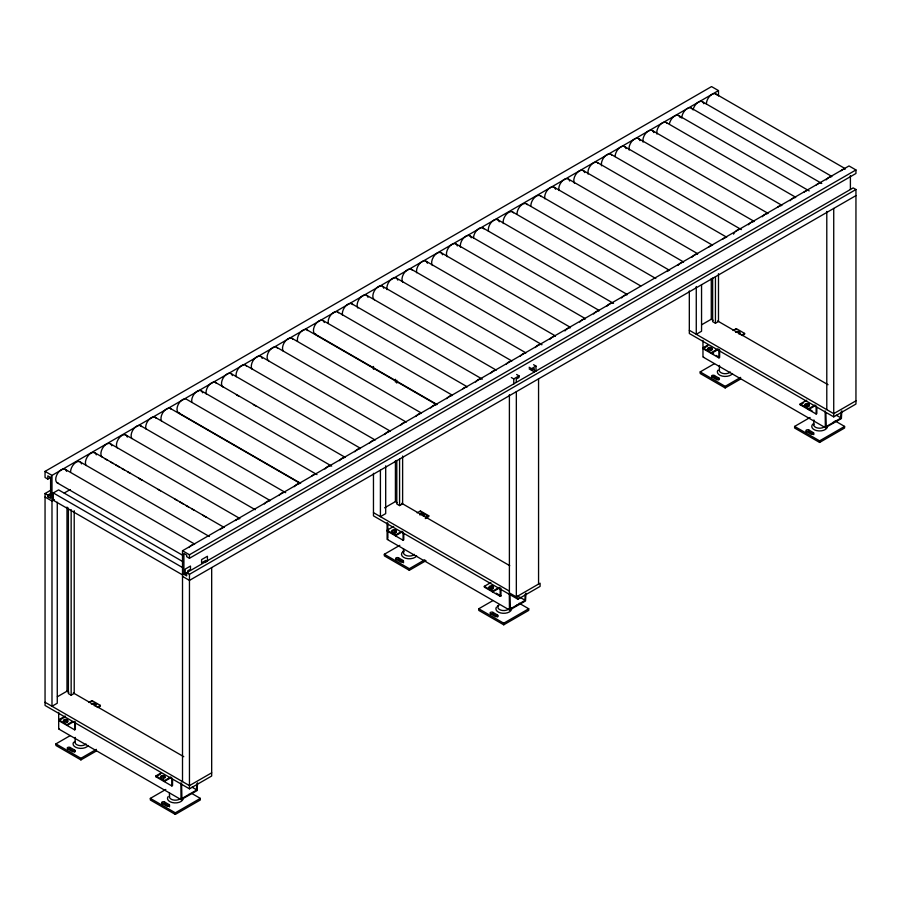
<?xml version="1.0" encoding="UTF-8"?>
<svg xmlns="http://www.w3.org/2000/svg" width="901" height="901" viewBox="0 0 901 901"><rect width="100%" height="100%" fill="white"/><g stroke="black" fill="none" stroke-linecap="round" stroke-linejoin="round"><path stroke-width="1.35" d="M182.509 781.629L182.509 550.748L849.012 165.942L855.95 169.951L855.95 173.476L189.458 558.271L186.676 556.672L186.676 555.061L183.905 553.462L183.905 574.309L186.676 575.908L186.676 572.698L189.458 574.309L855.95 189.514L855.95 404.042L833.729 416.87L689.321 333.494L689.321 290.933M850.398 189.514L850.398 175.616M75.222 737.378L75.02 742.266M719.494 365.412L719.291 370.3M813.918 419.922L813.716 424.81M51.481 476.967L47.832 479.084L45.05 477.474L45.05 471.381L711.542 86.586L718.491 90.596L718.491 95.99M45.05 471.381L51.988 475.39L718.491 90.596M211.679 567.574L211.679 776.009L189.458 788.837L45.05 705.46L45.05 493.511L51.143 489.986M45.05 493.511L47.832 495.111L51.481 493.005M182.779 575.052L53.294 500.292L53.294 492.926L58.576 489.885L183.218 561.852M47.832 495.111L47.832 496.721L51.481 494.604M64.219 493.038L70.233 489.558M54.432 499.638L51.988 501.035L45.05 497.037M182.509 550.748L189.458 554.746L855.95 169.951M511.34 377.53L513.761 378.916L519.044 375.875L519.044 377.474L516.262 379.073L516.262 382.283M529.124 367.259L531.545 368.655L535.982 366.099L535.982 371.212M529.124 368.869L531.545 370.255L534.316 368.655L534.316 371.865L531.894 370.469M183.905 574.309L853.168 187.904L855.95 189.514M855.95 195.607L189.458 580.402L182.509 576.392M57.371 696.755L66.989 691.191L68.848 692.261M384.581 507.837L395.415 501.587L397.262 502.657M701.642 324.777L711.272 319.224L713.119 320.294M68.386 508.051L68.386 693.601L71.156 695.2L74.209 693.443L74.209 510.709M396.8 460.411L396.8 503.986L399.571 505.596L402.623 503.828L402.623 456.041M712.657 278.049L712.657 321.634L715.439 323.234L718.491 321.466L718.491 273.679M65.232 716.047L58.689 719.82L67.023 724.629L72.474 721.487M88.737 702.476L92.015 700.584L100.349 705.393L100.349 706.193L98.029 707.533M393.658 526.432L387.103 530.216L395.438 535.025L395.438 535.825L402.387 531.815M417.163 512.86L420.429 510.968L428.763 515.777L428.763 516.588L425.295 518.593M708.423 344.7L702.971 347.854L713.682 354.037M733.02 330.498L736.297 328.617L744.62 333.426L744.62 334.226L742.311 335.555M64.478 717.286L58.689 720.62L74.659 729.844L75.357 729.438L75.357 721.881M707.6 345.984L702.971 348.653L718.93 357.877L719.629 357.472L719.629 349.915M97.071 707.285L100.349 705.393M401.981 531.241L394.751 535.419L394.751 530.081M425.486 517.67L428.763 515.777M710.607 353.068L717.849 348.878M741.354 335.307L744.62 333.426M387.103 531.016L403.074 540.228L403.772 539.834L403.772 533.538M96.384 750.972L80.91 759.903L55.918 745.476L55.918 743.877L70.199 735.621M425.993 560.681L409.324 570.299L384.333 555.861L384.333 554.261L399.807 545.33M740.656 379.006L725.181 387.937L700.19 373.51L700.19 371.899L714.47 363.655M55.918 743.877L80.91 758.304L96.384 749.373M384.333 554.261L409.324 568.689L424.799 559.758M700.19 371.899L725.181 386.338L740.656 377.395M172.553 779.264L172.553 785.559L171.854 785.954L155.884 776.741L155.884 775.941L161.347 772.788M500.967 588.387L500.967 595.944L500.269 596.349L484.31 587.125L484.31 586.326L490.854 582.553M816.824 407.286L816.824 413.593L816.137 413.987L800.167 404.774L800.167 403.963L806.71 400.19M155.884 776.741L160.513 774.072M800.167 404.774L803.636 402.77M170.762 776.966L163.52 781.144L163.52 775.806M499.188 587.362L491.946 591.54L491.946 586.191M807.803 409.178L815.045 405M171.156 777.54L164.219 781.55L164.219 780.75L155.884 775.941M499.672 587.891L492.633 591.934L492.633 591.135L484.31 586.326M815.439 405.574L808.501 409.583L808.501 408.784L800.167 403.963M191.992 793.578L200.326 798.387L200.326 799.987L175.323 814.414L150.332 799.987L150.332 798.387L165.807 789.456M519.213 603.276L528.741 608.772L528.741 610.382L503.749 624.81L478.746 610.382L478.746 608.772L493.038 600.528M835.081 420.913L844.597 426.421L844.597 428.02L819.606 442.447L794.614 428.02L794.614 426.421L810.078 417.478M211.679 772.81L189.458 785.627L45.05 702.262M509.392 394.706L509.392 592.903L516.341 596.913L540.093 583.195L540.093 586.405L517.872 599.233L373.465 515.856L373.465 473.295M855.95 400.832L833.729 413.66L689.321 330.284M150.332 798.387L175.323 812.815L200.326 798.387M478.746 608.772L503.749 623.21L528.741 608.772M794.614 426.421L819.606 440.848L844.597 426.421M703.658 357.066L702.971 356.773L702.971 340.387M387.802 539.429L387.103 539.035L387.103 522.749M59.387 729.044L58.7 728.74L58.689 712.364M718.502 349.363L711.294 353.462L711.294 352.663M74.31 721.329L67.023 725.429L67.023 724.629M703.242 357.145L825.361 427.671L841.388 418.582L841.816 410.811M825.361 427.671L825.158 410.935M387.317 539.485L509.572 610.056L525.531 600.944L525.959 593.173M58.892 729.089L181.157 799.671L197.116 790.56L197.544 782.789M715.856 93.986L845.172 168.645M702.352 101.678L831.657 176.337M691.236 108.097L821.757 183.444A7.85 4.539 -60 0 0 816.396 184.885M678.69 115.553L809.211 190.911M666.244 122.525L795.56 197.184M652.358 130.544L781.674 205.191M638.471 138.551L767.787 213.21M624.584 146.57L753.9 221.229M610.855 154.251L741.377 229.609M597.386 162.552L726.702 237.211M583.251 170.548L712.556 245.207M568.238 178.972L697.543 253.631M554.149 187.239L683.454 261.898M540.341 195.731L669.646 270.39M526.499 203.851L655.815 278.51M717.613 320.97L828.042 384.716M512.635 211.994L640.746 285.955M497.78 219.743L627.096 294.402M836.286 415.203L841.129 417.996M716.058 355.411L718.435 356.785M809.684 409.471L812.071 410.845M483.015 228.021L613.536 303.367M718.93 378.116A1.723 0.991 0 0 1 718.93 379.524A1.723 0.991 0 0 1 716.509 379.524L711.993 376.911A1.723 0.991 0 0 1 711.993 375.514A1.723 0.991 0 0 1 714.425 375.514L718.93 378.116L718.93 379.715L714.425 377.114A1.723 0.991 0 0 0 711.993 377.114M813.355 432.626A1.723 0.991 0 0 1 813.355 434.034A1.723 0.991 0 0 1 810.923 434.034L806.418 431.421A1.723 0.991 0 0 1 806.418 430.025A1.723 0.991 0 0 1 808.839 430.025L813.355 432.626L813.355 434.237A1.723 0.991 0 0 1 813.806 434.676M469.793 235.769L599.109 310.428M805.967 432.075A1.723 0.991 0 0 1 808.839 431.624L813.355 434.237M455.917 243.901L585.233 318.56M441.118 252.719L570.434 327.378M425.982 261.211L555.298 335.87M411.453 269.331L541.974 344.689A7.85 4.539 -60 0 0 535.273 347.538M396.35 278.071L525.666 352.73M533.561 364.702L535.982 366.099M382.317 286.18L511.622 360.839M516.622 374.478L519.044 375.875M366.594 295.258L495.899 369.917M351.807 303.783L482.328 379.141M337.627 311.971L466.943 386.63M322.907 320.474L452.223 395.134M315.046 334.08L437.109 404.549M306.836 329.755L436.152 404.414M291.98 338.325L421.296 412.985M276.573 347.223L405.889 421.882M260.761 356.357L390.077 431.016M245.511 365.164L374.827 439.812M230.983 373.543L360.299 448.202M215.519 382.475L344.824 457.134M236.422 394.829L238.844 396.215M253.339 404.594L255.76 405.991M422.817 513.153L420.429 511.779L420.429 510.968M425.193 514.527L427.57 515.901M401.756 503.321L509.752 565.682M201.171 390.752L331.692 466.11M316.983 474.602L186.462 399.256A7.85 4.539 -60 0 0 178.128 404.695A7.85 4.539 -60 0 0 179.761 413.21M373.465 512.646L509.38 591.112M519.213 596.867L525.272 600.359M496.203 593.196L500.967 595.944M178.612 412.861L300.664 483.33M170.447 408.491L299.763 483.15M155.163 417.321L285.685 492.678M403.074 560.478A1.723 0.991 0 0 1 403.074 561.875A1.723 0.991 0 0 1 400.652 561.875L396.136 559.273A1.723 0.991 0 0 1 396.136 557.865A1.723 0.991 0 0 1 398.569 557.865L403.074 560.478L403.074 562.078A1.723 0.991 0 0 1 403.58 562.776M497.498 614.989A1.723 0.991 0 0 1 497.498 616.385A1.723 0.991 0 0 1 495.066 616.385L490.549 613.784A1.723 0.991 0 0 1 490.549 612.387A1.723 0.991 0 0 1 492.982 612.387L497.498 614.989L497.498 616.588A1.723 0.991 0 0 1 497.769 616.802M395.685 559.915A1.723 0.991 0 0 1 398.569 559.476L403.074 562.078M490.549 613.986A1.723 0.991 0 0 1 492.982 613.986L497.498 616.588M140.59 425.734L269.906 500.393M125.926 435.059L255.231 509.718M110.373 443.743L239.677 518.402M94.875 452.786L224.191 527.445M104.933 458.744L107.343 460.141M110.969 462.224L113.391 463.621M115.812 465.017L119.439 467.112M121.849 468.509L124.27 469.905M127.897 472L130.307 473.397M138.765 478.273L142.392 480.368M158.103 489.446L160.524 490.831M175.031 499.21L177.441 500.607M179.862 502.003L183.489 504.098M185.899 505.484L188.32 506.88M191.947 508.975L194.357 510.371M202.826 515.259L206.453 517.354M80.065 461.853L209.37 536.512M65.199 469.331L194.503 543.99M57.337 482.936L183.027 555.5M53.294 492.926L182.779 567.686M47.832 496.721L50.602 498.321L50.602 477.474L47.832 475.874L47.832 479.084M94.391 702.757L96.779 704.132M73.33 692.937L183.759 756.694M192.014 787.17L196.846 789.963M74.659 750.082A1.723 0.991 0 0 1 74.659 751.49A1.723 0.991 0 0 1 72.226 751.49L67.721 748.877A1.723 0.991 0 0 1 67.721 747.481A1.723 0.991 0 0 1 70.143 747.481L74.659 750.082L74.659 751.693A1.723 0.991 0 0 1 74.929 751.896M169.084 804.593A1.723 0.991 0 0 1 169.084 806.001A1.723 0.991 0 0 1 166.651 806.001L162.135 803.399A1.723 0.991 0 0 1 162.135 801.991A1.723 0.991 0 0 1 164.568 801.991L169.084 804.593L169.084 806.204A1.723 0.991 0 0 1 169.579 806.902M67.721 749.08A1.723 0.991 0 0 1 70.143 749.08L74.659 751.693M161.696 804.041A1.723 0.991 0 0 1 164.568 803.591L169.084 806.204M500.066 587.88L500.269 596.349M509.448 609.977L509.302 593.297M181.022 799.592L180.887 782.901M387.892 538.179L387.802 523.132M403.051 532.018L403.074 540.228M816.126 405.867L816.137 413.987M841.129 411.847L840.61 418.267L826.285 426.511L825.857 412.658M833.729 208.435L833.729 416.87M826.791 211.453L826.791 409.651M819.606 440.848L819.606 442.447M808.839 430.025L808.839 431.624M808.501 403.738L808.501 406.261M807.803 403.839L807.803 406.509M736.297 328.617L736.297 329.417M725.181 386.338L725.181 387.937M718.93 349.858L718.93 357.877M715.439 276.844L715.439 323.234M714.425 375.514L714.425 377.114M711.272 278.454L711.272 319.224M711.294 347.628L711.294 350.14M710.607 347.718L710.607 350.388M701.552 284.862L701.552 331.253L696.27 334.294L696.27 286.507M538.561 378.848L538.561 584.085M531.545 368.655L531.545 370.255M525.272 594.21L524.844 600.539L510.338 608.873L509.989 593.68M517.872 596.023L517.872 599.233M516.341 391.676L516.341 596.913M513.761 378.916L513.761 384.04M503.749 623.21L503.749 624.81M492.982 612.387L492.982 613.986M409.324 568.689L409.324 570.299M403.434 548.653L403.434 552.662M399.571 459.206L399.571 505.596M398.569 557.865L398.569 559.476M396.8 380.29L396.8 383.105M395.415 379.287L395.415 382.103M395.415 460.816L395.415 501.587M385.696 465.817L385.696 513.604L380.413 516.656L380.413 470.266M373.465 366.459L373.465 369.275M207.421 561.165L207.421 556.266L201.587 559.622L201.587 562.832L205.755 560.433L205.755 562.562M196.846 783.825L196.418 790.154L181.923 798.477L181.574 783.284M189.458 554.746L189.458 558.271M189.458 574.309L189.458 788.837M187.701 572.991L187.701 570.851L190.483 569.252L190.483 566.042L185.201 569.094L185.201 573.993M175.323 812.815L175.323 814.414M171.854 777.946L171.854 785.954M169.433 792.779L169.433 796.777M164.568 801.991L164.568 803.591M92.015 700.584L92.015 701.383M80.91 758.304L80.91 759.903M74.659 721.825L74.659 729.844M71.156 509.651L71.156 695.2M70.143 747.481L70.143 749.08M66.989 507.049L66.989 691.191M67.023 719.595L67.023 722.118M66.325 719.685L66.325 722.365M57.27 502.206L57.27 703.219L51.988 706.271L51.988 475.39M160.693 777.867A2.207 1.273 0 0 1 162.833 776.268A2.207 1.273 0 0 1 164.962 777.867M86.012 743.967A5.89 3.401 0 0 1 78.657 745.409A5.89 3.401 0 0 1 75.222 741.388M88.23 745.51A7.85 4.539 0 0 1 78.072 748.1A7.85 4.539 0 0 1 73.578 742.233M180.425 798.477A5.89 3.401 0 0 1 173.071 799.919A5.89 3.401 0 0 1 169.636 795.898M183.083 797.689A7.85 4.539 0 0 1 174.49 802.892A7.85 4.539 0 0 1 168.003 796.743M188.962 794.333A1.723 0.991 0 0 1 188.793 794.569M91.361 704.109A2.207 1.273 0 0 1 94.954 703.681A2.207 1.273 0 0 1 94.267 705.765M92.544 704.222A2.207 1.273 0 0 1 94.954 704.481A2.207 1.273 0 0 1 95.45 705.866M63.498 721.093A2.207 1.273 0 0 1 66.483 720.248A2.207 1.273 0 0 1 67.541 722.061M63.723 722.061A2.207 1.273 0 0 1 63.498 721.757M493.388 588.263A2.207 1.273 0 0 1 492.813 588.837M489.682 588.837A2.207 1.273 0 0 1 490.403 586.754A2.207 1.273 0 0 1 493.455 587.936M414.426 554.363A5.89 3.401 0 0 1 406.385 555.602A5.89 3.401 0 0 1 404.222 550.962M416.645 555.894A7.85 4.539 0 0 1 405.563 558.237A7.85 4.539 0 0 1 402.984 551.592M508.851 608.873A5.89 3.401 0 0 1 500.798 610.112A5.89 3.401 0 0 1 498.647 605.472M511.509 608.074A7.85 4.539 0 0 1 502.904 613.288A7.85 4.539 0 0 1 496.417 607.139M497.408 606.103A7.85 4.539 0 0 1 498.816 605.247M517.208 604.965A1.723 0.991 0 0 1 516.577 605.326M419.629 514.82A2.207 1.273 0 0 1 422.907 513.874A2.207 1.273 0 0 1 423.177 515.991M420.463 514.775A2.207 1.273 0 0 1 422.907 514.674A2.207 1.273 0 0 1 424.011 515.935M395.967 532.457A2.207 1.273 0 0 1 395.156 532.919M392.949 532.919A2.207 1.273 0 0 1 392.487 532.716M391.912 532.142A2.207 1.273 0 0 1 394.052 530.543A2.207 1.273 0 0 1 396.181 532.142M808.67 406.475A2.207 1.273 0 0 1 807.679 406.801M806.53 406.801A2.207 1.273 0 0 1 806.001 406.678M804.976 405.9A2.207 1.273 0 0 1 807.105 404.301A2.207 1.273 0 0 1 809.244 405.9M730.283 372A5.89 3.401 0 0 1 722.929 373.442A5.89 3.401 0 0 1 719.494 369.421M732.513 373.543A7.85 4.539 0 0 1 722.354 376.134A7.85 4.539 0 0 1 717.86 370.266M824.708 426.511A5.89 3.401 0 0 1 817.353 427.952A5.89 3.401 0 0 1 813.918 423.932M827.411 426.905A7.85 4.539 0 0 1 816.768 430.644A7.85 4.539 0 0 1 813.265 423.74M833.301 422.107A1.723 0.991 0 0 1 833.065 422.603M735.633 332.142A2.207 1.273 0 0 1 739.225 331.714A2.207 1.273 0 0 1 738.538 333.798M736.32 332.413A2.207 1.273 0 0 1 739.011 332.401A2.207 1.273 0 0 1 739.732 333.899M707.995 350.095A2.207 1.273 0 0 1 709.909 348.18A2.207 1.273 0 0 1 711.824 350.095M588.094 174.107A7.85 4.539 -60 0 1 591.338 164.658A7.85 4.539 -60 0 1 598.275 163.374M722.546 239.339A7.85 4.539 -60 0 1 725.418 237.684M191.879 402.319A7.85 4.539 -60 0 1 195.81 392.194A7.85 4.539 -60 0 1 202.612 392.802M324.991 468.959A7.85 4.539 -60 0 1 330.543 465.761M206.228 394.041A7.85 4.539 -60 0 1 209.46 384.581A7.85 4.539 -60 0 1 216.398 383.297M339.328 460.681A7.85 4.539 -60 0 1 344.892 457.483M223.133 387.148A7.85 4.539 -60 0 1 224.281 376.393A7.85 4.539 -60 0 1 232.424 375.593M354.803 451.75A7.85 4.539 -60 0 1 360.355 448.54M544.857 198.794A7.85 4.539 -60 0 1 548.777 188.669A7.85 4.539 -60 0 1 555.579 189.278M677.957 265.446A7.85 4.539 -60 0 1 683.521 262.236M530.858 205.743A7.85 4.539 -60 0 1 534.969 197.173A7.85 4.539 -60 0 1 541.219 196.553M666.931 271.471A7.85 4.539 -60 0 1 668.373 270.863M517.016 213.864A7.85 4.539 -60 0 1 521.138 205.293A7.85 4.539 -60 0 1 527.389 204.673M503.344 223.549A7.85 4.539 -60 0 1 506.587 214.089A7.85 4.539 -60 0 1 513.525 212.805M473.532 238.022A7.85 4.539 -60 0 1 477.643 229.451A7.85 4.539 -60 0 1 483.893 228.831M606.823 306.227A7.85 4.539 -60 0 1 612.376 303.018M460.501 247.325A7.85 4.539 -60 0 1 464.432 237.2A7.85 4.539 -60 0 1 471.234 237.808M593.613 313.976A7.85 4.539 -60 0 1 599.165 310.766M447.178 256.695A7.85 4.539 -60 0 1 449.869 246.007A7.85 4.539 -60 0 1 457.359 245.95M579.737 322.108A7.85 4.539 -60 0 1 585.29 318.909M416.69 272.766A7.85 4.539 -60 0 1 420.621 262.642A7.85 4.539 -60 0 1 427.423 263.25M549.801 339.418A7.85 4.539 -60 0 1 555.354 336.208M402.724 282.114A7.85 4.539 -60 0 1 404.752 272.181A7.85 4.539 -60 0 1 412.343 270.154M387.058 289.638A7.85 4.539 -60 0 1 390.989 279.513A7.85 4.539 -60 0 1 397.791 280.121M520.17 356.278A7.85 4.539 -60 0 1 525.722 353.079M236.22 376.719A7.85 4.539 -60 0 1 239.463 367.259A7.85 4.539 -60 0 1 246.39 365.975M369.331 443.371A7.85 4.539 -60 0 1 374.884 440.161M558.947 190.528A7.85 4.539 -60 0 1 562.866 180.403A7.85 4.539 -60 0 1 569.669 181.011M692.047 257.179A7.85 4.539 -60 0 1 697.611 253.969M706.373 103.998A7.85 4.539 -60 0 1 710.495 95.427A7.85 4.539 -60 0 1 716.734 94.808M841.016 170.785A7.85 4.539 -60 0 1 845.228 168.983M693.06 109.922A7.85 4.539 -60 0 1 698.421 102.072A7.85 4.539 -60 0 1 703.782 103.728M826.161 179.885A7.85 4.539 -60 0 1 831.713 176.675M669.398 123.797A7.85 4.539 -60 0 1 674.77 115.947A7.85 4.539 -60 0 1 680.131 117.603M803.85 192.352A7.85 4.539 -60 0 1 806.722 190.685M681.753 118.099A7.85 4.539 -60 0 1 685.875 109.528A7.85 4.539 -60 0 1 692.126 108.908M601.564 165.807A7.85 4.539 -60 0 1 604.796 156.357A7.85 4.539 -60 0 1 611.734 155.073M733.515 234.136A7.85 4.539 -60 0 1 734.664 232.458M736.004 231.039A7.85 4.539 -60 0 1 740.228 229.248M643.066 142.099A7.85 4.539 -60 0 1 646.997 131.974A7.85 4.539 -60 0 1 653.799 132.582M777.518 207.331A7.85 4.539 -60 0 1 781.73 205.541M488.488 231.298A7.85 4.539 -60 0 1 492.419 221.173A7.85 4.539 -60 0 1 499.222 221.781M621.6 297.949A7.85 4.539 -60 0 1 627.152 294.74M374.456 299.785A7.85 4.539 -60 0 1 375.604 289.03A7.85 4.539 -60 0 1 383.747 288.219M506.125 364.387A7.85 4.539 -60 0 1 511.678 361.177M342.515 315.35A7.85 4.539 -60 0 1 345.759 305.889A7.85 4.539 -60 0 1 352.696 304.606M475.627 381.99A7.85 4.539 -60 0 1 481.179 378.792M328.336 323.538A7.85 4.539 -60 0 1 331.579 314.077A7.85 4.539 -60 0 1 338.517 312.793M462.787 388.77A7.85 4.539 -60 0 1 467 386.98M432.379 265.513A7.85 4.539 -60 0 1 435.07 254.825A7.85 4.539 -60 0 1 442.56 254.769M564.938 330.926A7.85 4.539 -60 0 1 570.491 327.727M357.855 308.041A7.85 4.539 -60 0 1 360.535 297.364A7.85 4.539 -60 0 1 368.025 297.296M490.403 373.465A7.85 4.539 -60 0 1 495.967 370.255M316.206 334.44A7.85 4.539 -60 0 1 315.598 324.146A7.85 4.539 -60 0 1 324.337 322.524M446.727 398.681A7.85 4.539 -60 0 1 452.279 395.471M252.021 369.14A7.85 4.539 -60 0 1 254.713 358.463A7.85 4.539 -60 0 1 262.202 358.395M384.581 434.564A7.85 4.539 -60 0 1 390.133 431.354M283.241 351.12A7.85 4.539 -60 0 1 285.279 341.186A7.85 4.539 -60 0 1 292.859 339.148M415.8 416.532A7.85 4.539 -60 0 1 421.353 413.334M615.113 156.583A7.85 4.539 -60 0 1 619.933 147.437A7.85 4.539 -60 0 1 626.026 148.62M748.404 224.777A7.85 4.539 -60 0 1 753.957 221.578M297.544 341.31A7.85 4.539 -60 0 1 300.788 331.861A7.85 4.539 -60 0 1 307.714 330.577M430.655 407.962A7.85 4.539 -60 0 1 436.208 404.752M268.723 360.828A7.85 4.539 -60 0 1 269.264 350.894A7.85 4.539 -60 0 1 277.452 348.045M400.393 425.43A7.85 4.539 -60 0 1 405.946 422.231M145.872 428.876A7.85 4.539 -60 0 1 149.104 419.427A7.85 4.539 -60 0 1 156.042 418.143M278.983 495.527A7.85 4.539 -60 0 1 284.536 492.318M131.861 438.517A7.85 4.539 -60 0 1 133.889 428.583A7.85 4.539 -60 0 1 141.48 426.556M264.41 503.941A7.85 4.539 -60 0 1 269.962 500.731M629.18 150.118A7.85 4.539 -60 0 1 633.11 139.993A7.85 4.539 -60 0 1 639.913 140.601M762.291 216.758A7.85 4.539 -60 0 1 767.843 213.56M656.953 134.08A7.85 4.539 -60 0 1 660.196 124.631A7.85 4.539 -60 0 1 667.123 123.336M790.064 200.732A7.85 4.539 -60 0 1 795.617 197.522M574.511 183.331A7.85 4.539 -60 0 1 577.192 172.654A7.85 4.539 -60 0 1 584.681 172.598M708.4 247.336A7.85 4.539 -60 0 1 711.283 245.68M102.511 457.348A7.85 4.539 -60 0 1 103.66 446.592A7.85 4.539 -60 0 1 111.803 445.781M235.521 520.53A7.85 4.539 -60 0 1 239.745 518.739M117.186 447.853A7.85 4.539 -60 0 1 119.867 437.165A7.85 4.539 -60 0 1 127.356 437.109M86.136 465.569A7.85 4.539 -60 0 1 88.827 454.892A7.85 4.539 -60 0 1 96.317 454.836M220.035 529.574A7.85 4.539 -60 0 1 222.907 527.918M70.582 471.865A7.85 4.539 -60 0 1 75.402 462.72A7.85 4.539 -60 0 1 81.495 463.902M58.486 483.285A7.85 4.539 -60 0 1 57.889 472.991A7.85 4.539 -60 0 1 66.629 471.369M189.007 547.538A7.85 4.539 -60 0 1 194.56 544.328M311.622 476.043A7.85 4.539 -60 0 1 315.834 474.253M161.707 421.285A7.85 4.539 -60 0 1 163.745 411.352A7.85 4.539 -60 0 1 171.336 409.313M294.267 486.698A7.85 4.539 -60 0 1 299.819 483.499M161.268 777.642A2.207 1.273 0 0 0 164.962 777.067A2.207 1.273 0 0 0 162.259 775.513A2.207 1.273 0 0 0 161.268 777.642M64.072 721.521A2.207 1.273 0 0 0 67.766 720.958A2.207 1.273 0 0 0 65.063 719.392A2.207 1.273 0 0 0 64.072 721.521M489.682 588.026A2.207 1.273 0 0 0 493.388 587.463A2.207 1.273 0 0 0 490.673 585.898A2.207 1.273 0 0 0 489.682 588.026M392.487 531.917A2.207 1.273 0 0 0 396.181 531.342A2.207 1.273 0 0 0 393.478 529.777A2.207 1.273 0 0 0 392.487 531.917M806.001 405.878A2.207 1.273 0 0 0 809.312 404.774A2.207 1.273 0 0 0 806.001 403.671A2.207 1.273 0 0 0 806.001 405.878M708.805 349.757A2.207 1.273 0 0 0 712.117 348.653A2.207 1.273 0 0 0 708.805 347.549A2.207 1.273 0 0 0 708.805 349.757"/></g></svg>
